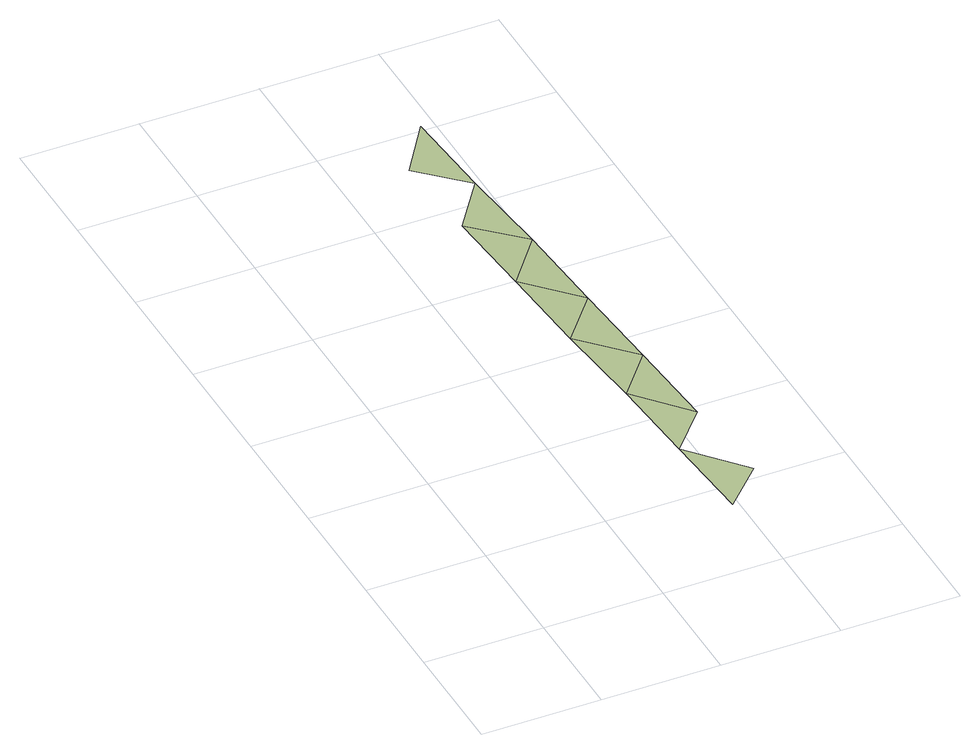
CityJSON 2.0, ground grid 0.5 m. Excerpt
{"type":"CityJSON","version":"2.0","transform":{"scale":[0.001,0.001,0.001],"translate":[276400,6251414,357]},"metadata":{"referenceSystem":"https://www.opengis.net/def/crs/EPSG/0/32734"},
"CityObjects":{
"terrain1":{"type":"TINRelief","geometry":[{"type":"CompositeSurface","lod":"1","boundaries":[[[0,1,2]],[[3,4,1]],[[5,6,4]],[[3,5,4]],[[7,8,6]],[[6,5,7]],[[9,10,8]],[[8,7,9]],[[11,10,9]],[[12,11,13]]]}]}
},
"vertices":[
[1147,556,960],[947,786,960],[977,386,960],[1107,966,960],[917,1186,960],[1077,1376,960],[877,1586,960],[1047,1786,960],[847,1996,960],[1017,2206,960],[817,2396,960],[977,2616,960],[787,2796,960],[947,3026,960]
]}
